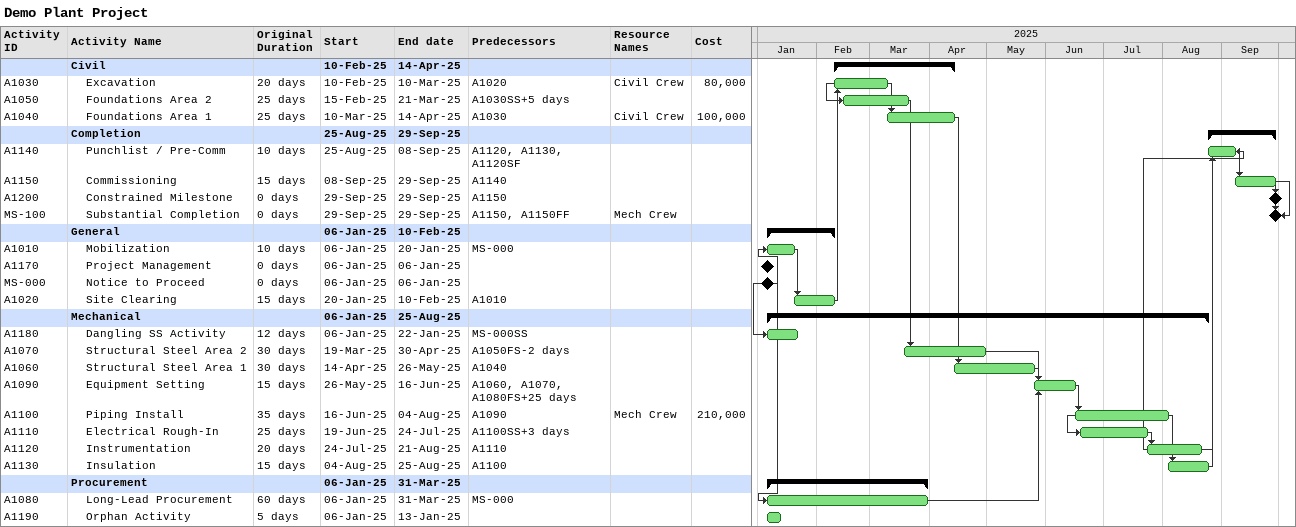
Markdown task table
Demo Plant Project

| ID | Level | Task | Original duration | Start | Finish | Predecessors | Resources | Cost |
|---|---|---|---|---|---|---|---|---|
|  | 1 | **Civil** |  | 2025-02-10 | 2025-04-14 |  |  |  |
| A1030 | 2 | Excavation | 20d | 2025-02-10 | 2025-03-10 | A1020 | Civil Crew | 80000 |
| A1050 | 2 | Foundations Area 2 | 25d | 2025-02-15 | 2025-03-21 | A1030SS+5d |  |  |
| A1040 | 2 | Foundations Area 1 | 25d | 2025-03-10 | 2025-04-14 | A1030 | Civil Crew | 100000 |
|  | 1 | **Completion** |  | 2025-08-25 | 2025-09-29 |  |  |  |
| A1140 | 2 | Punchlist / Pre-Comm | 10d | 2025-08-25 | 2025-09-08 | A1120, A1130, A1120SF |  |  |
| A1150 | 2 | Commissioning | 15d | 2025-09-08 | 2025-09-29 | A1140 |  |  |
| A1200 | 2 | Constrained Milestone | 0d | 2025-09-29 | 2025-09-29 | A1150 |  |  |
| MS-100 | 2 | Substantial Completion | 0d | 2025-09-29 | 2025-09-29 | A1150, A1150FF | Mech Crew |  |
|  | 1 | **General** |  | 2025-01-06 | 2025-02-10 |  |  |  |
| A1010 | 2 | Mobilization | 10d | 2025-01-06 | 2025-01-20 | MS-000 |  |  |
| A1170 | 2 | Project Management | 0d | 2025-01-06 | 2025-01-06 |  |  |  |
| MS-000 | 2 | Notice to Proceed | 0d | 2025-01-06 | 2025-01-06 |  |  |  |
| A1020 | 2 | Site Clearing | 15d | 2025-01-20 | 2025-02-10 | A1010 |  |  |
|  | 1 | **Mechanical** |  | 2025-01-06 | 2025-08-25 |  |  |  |
| A1180 | 2 | Dangling SS Activity | 12d | 2025-01-06 | 2025-01-22 | MS-000SS |  |  |
| A1070 | 2 | Structural Steel Area 2 | 30d | 2025-03-19 | 2025-04-30 | A1050FS-2d |  |  |
| A1060 | 2 | Structural Steel Area 1 | 30d | 2025-04-14 | 2025-05-26 | A1040 |  |  |
| A1090 | 2 | Equipment Setting | 15d | 2025-05-26 | 2025-06-16 | A1060, A1070, A1080FS+25d |  |  |
| A1100 | 2 | Piping Install | 35d | 2025-06-16 | 2025-08-04 | A1090 | Mech Crew | 210000 |
| A1110 | 2 | Electrical Rough-In | 25d | 2025-06-19 | 2025-07-24 | A1100SS+3d |  |  |
| A1120 | 2 | Instrumentation | 20d | 2025-07-24 | 2025-08-21 | A1110 |  |  |
| A1130 | 2 | Insulation | 15d | 2025-08-04 | 2025-08-25 | A1100 |  |  |
|  | 1 | **Procurement** |  | 2025-01-06 | 2025-03-31 |  |  |  |
| A1080 | 2 | Long-Lead Procurement | 60d | 2025-01-06 | 2025-03-31 | MS-000 |  |  |
| A1190 | 2 | Orphan Activity | 5d | 2025-01-06 | 2025-01-13 |  |  |  |
